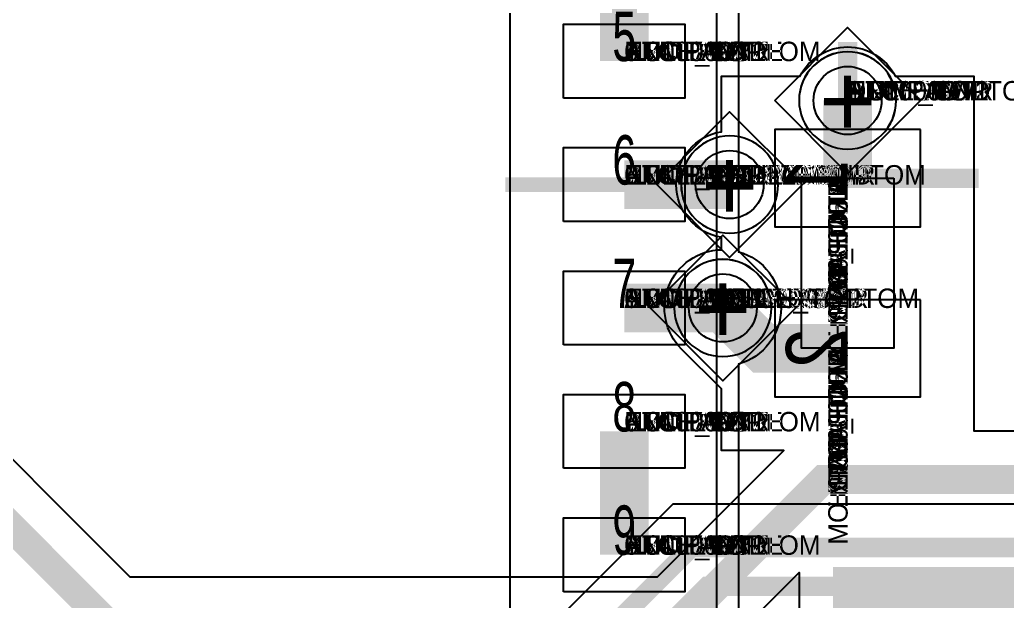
# Model space of a CAD drawing. Extents: x 0 to 323, y 0 to 320.
# Drawn here: x 39.24 to 49.41, y 242.65 to 248.64 of the extents above; entities that cross this region are included whole.
import ezdxf
from ezdxf.enums import TextEntityAlignment as Align

# ---------------------------------------------------------------- set-up
doc = ezdxf.new("R2010")
doc.units = 0
doc.header["$MEASUREMENT"] = 0
doc.layers.get('0').update_dxf_attribs({"linetype": 'CONTINUOUS'})
for name, color, linetype in [('CDN_FIGURES', 7, 'CONTINUOUS'), ('ETCH_BOTTOM', 7, 'CONTINUOUS'), ('ETCH_GND', 3, 'CONTINUOUS'), ('ETCH_INT1', 4, 'CONTINUOUS'), ('ETCH_INT2', 5, 'CONTINUOUS'), ('ETCH_PWR', 6, 'CONTINUOUS'), ('ETCH_TOP', 2, 'CONTINUOUS'), ('MANUFACTURING_NCLEGEND-1-6', 8, 'CONTINUOUS'), ('PACKAGE_GEOMETRY_ASSEMBLY_TOP', 11, 'CONTINUOUS'), ('PACKAGE_GEOMETRY_PIN_NUMBER', 9, 'CONTINUOUS')]:
    doc.layers.add(name, color=color, linetype=linetype)

# ---------------------------------------------------------------- blocks, each defined once
blk = doc.blocks.new('PAD_INFO')
for tag in ['SHAPE_TYPE', 'PAD_HEIGHT', 'PAD_LAYER', 'PAD_TYPE', 'PAD_WIDTH']:
    blk.add_attdef(tag, (0, 0), '', height=0.2)
at = {"flags": 2}
blk.add_attdef('CDN_TYPE', (0, 0), '', height=0.2, dxfattribs=at)
blk = doc.blocks.new('DRILL_INFO')
at = {"flags": 2}
blk.add_attdef('CDN_TYPE', (0, 0), '', height=0.2, dxfattribs=at)
for tag in ['FSHAPE', 'FCHAR', 'DRILL_HEIGHT', 'DIAMETER', 'PLATED', 'DRILL_WIDTH']:
    blk.add_attdef(tag, (0, 0), '', height=0.2)
blk = doc.blocks.new('VIA0700X0300')
at = {"layer": 'ETCH_BOTTOM'}
blk.add_circle((0, 0), 0.35, dxfattribs=at)
at = {"layer": 'ETCH_GND'}
blk.add_circle((0, 0), 0.35, dxfattribs=at)
at = {"layer": 'ETCH_INT1'}
blk.add_circle((0, 0), 0.35, dxfattribs=at)
at = {"layer": 'ETCH_INT2'}
blk.add_circle((0, 0), 0.35, dxfattribs=at)
at = {"layer": 'ETCH_PWR'}
blk.add_circle((0, 0), 0.35, dxfattribs=at)
at = {"layer": 'ETCH_TOP'}
blk.add_circle((0, 0), 0.35, dxfattribs=at)
ref = blk.add_blockref('PAD_INFO', (0, 0))
ref.add_attrib('PAD_LAYER', 'ETCH_TOP', (0, 0), dxfattribs={"height": 0.2})
ref.add_attrib('SHAPE_TYPE', 'NULL', (0, 0), dxfattribs={"height": 0.2})
ref.add_attrib('PAD_TYPE', 'ANTIPAD', (0, 0), dxfattribs={"height": 0.2})
ref.add_attrib('PAD_WIDTH', '0.000000', (0, 0), dxfattribs={"height": 0.2})
ref.add_attrib('PAD_HEIGHT', '0.000000', (0, 0), dxfattribs={"height": 0.2})
ref = blk.add_blockref('PAD_INFO', (0, 0))
ref.add_attrib('PAD_LAYER', 'ETCH_GND', (0, 0), dxfattribs={"height": 0.2})
ref.add_attrib('SHAPE_TYPE', 'NULL', (0, 0), dxfattribs={"height": 0.2})
ref.add_attrib('PAD_TYPE', 'ANTIPAD', (0, 0), dxfattribs={"height": 0.2})
ref.add_attrib('PAD_WIDTH', '0.000000', (0, 0), dxfattribs={"height": 0.2})
ref.add_attrib('PAD_HEIGHT', '0.000000', (0, 0), dxfattribs={"height": 0.2})
ref = blk.add_blockref('PAD_INFO', (0, 0))
ref.add_attrib('PAD_LAYER', 'ETCH_INT1', (0, 0), dxfattribs={"height": 0.2})
ref.add_attrib('SHAPE_TYPE', 'NULL', (0, 0), dxfattribs={"height": 0.2})
ref.add_attrib('PAD_TYPE', 'ANTIPAD', (0, 0), dxfattribs={"height": 0.2})
ref.add_attrib('PAD_WIDTH', '0.000000', (0, 0), dxfattribs={"height": 0.2})
ref.add_attrib('PAD_HEIGHT', '0.000000', (0, 0), dxfattribs={"height": 0.2})
ref = blk.add_blockref('PAD_INFO', (0, 0))
ref.add_attrib('PAD_LAYER', 'ETCH_INT2', (0, 0), dxfattribs={"height": 0.2})
ref.add_attrib('SHAPE_TYPE', 'NULL', (0, 0), dxfattribs={"height": 0.2})
ref.add_attrib('PAD_TYPE', 'ANTIPAD', (0, 0), dxfattribs={"height": 0.2})
ref.add_attrib('PAD_WIDTH', '0.000000', (0, 0), dxfattribs={"height": 0.2})
ref.add_attrib('PAD_HEIGHT', '0.000000', (0, 0), dxfattribs={"height": 0.2})
ref = blk.add_blockref('PAD_INFO', (0, 0))
ref.add_attrib('PAD_LAYER', 'ETCH_PWR', (0, 0), dxfattribs={"height": 0.2})
ref.add_attrib('SHAPE_TYPE', 'NULL', (0, 0), dxfattribs={"height": 0.2})
ref.add_attrib('PAD_TYPE', 'ANTIPAD', (0, 0), dxfattribs={"height": 0.2})
ref.add_attrib('PAD_WIDTH', '0.000000', (0, 0), dxfattribs={"height": 0.2})
ref.add_attrib('PAD_HEIGHT', '0.000000', (0, 0), dxfattribs={"height": 0.2})
ref = blk.add_blockref('PAD_INFO', (0, 0))
ref.add_attrib('PAD_LAYER', 'ETCH_BOTTOM', (0, 0), dxfattribs={"height": 0.2})
ref.add_attrib('SHAPE_TYPE', 'NULL', (0, 0), dxfattribs={"height": 0.2})
ref.add_attrib('PAD_TYPE', 'ANTIPAD', (0, 0), dxfattribs={"height": 0.2})
ref.add_attrib('PAD_WIDTH', '0.000000', (0, 0), dxfattribs={"height": 0.2})
ref.add_attrib('PAD_HEIGHT', '0.000000', (0, 0), dxfattribs={"height": 0.2})
ref = blk.add_blockref('PAD_INFO', (0, 0))
ref.add_attrib('PAD_LAYER', 'ETCH_TOP', (0, 0), dxfattribs={"height": 0.2})
ref.add_attrib('SHAPE_TYPE', 'NULL', (0, 0), dxfattribs={"height": 0.2})
ref.add_attrib('PAD_TYPE', 'THERMAL', (0, 0), dxfattribs={"height": 0.2})
ref.add_attrib('PAD_WIDTH', '0.000000', (0, 0), dxfattribs={"height": 0.2})
ref.add_attrib('PAD_HEIGHT', '0.000000', (0, 0), dxfattribs={"height": 0.2})
ref = blk.add_blockref('PAD_INFO', (0, 0))
ref.add_attrib('PAD_LAYER', 'ETCH_GND', (0, 0), dxfattribs={"height": 0.2})
ref.add_attrib('SHAPE_TYPE', 'NULL', (0, 0), dxfattribs={"height": 0.2})
ref.add_attrib('PAD_TYPE', 'THERMAL', (0, 0), dxfattribs={"height": 0.2})
ref.add_attrib('PAD_WIDTH', '0.000000', (0, 0), dxfattribs={"height": 0.2})
ref.add_attrib('PAD_HEIGHT', '0.000000', (0, 0), dxfattribs={"height": 0.2})
ref = blk.add_blockref('PAD_INFO', (0, 0))
ref.add_attrib('PAD_LAYER', 'ETCH_INT1', (0, 0), dxfattribs={"height": 0.2})
ref.add_attrib('SHAPE_TYPE', 'NULL', (0, 0), dxfattribs={"height": 0.2})
ref.add_attrib('PAD_TYPE', 'THERMAL', (0, 0), dxfattribs={"height": 0.2})
ref.add_attrib('PAD_WIDTH', '0.000000', (0, 0), dxfattribs={"height": 0.2})
ref.add_attrib('PAD_HEIGHT', '0.000000', (0, 0), dxfattribs={"height": 0.2})
ref = blk.add_blockref('PAD_INFO', (0, 0))
ref.add_attrib('PAD_LAYER', 'ETCH_INT2', (0, 0), dxfattribs={"height": 0.2})
ref.add_attrib('SHAPE_TYPE', 'NULL', (0, 0), dxfattribs={"height": 0.2})
ref.add_attrib('PAD_TYPE', 'THERMAL', (0, 0), dxfattribs={"height": 0.2})
ref.add_attrib('PAD_WIDTH', '0.000000', (0, 0), dxfattribs={"height": 0.2})
ref.add_attrib('PAD_HEIGHT', '0.000000', (0, 0), dxfattribs={"height": 0.2})
ref = blk.add_blockref('PAD_INFO', (0, 0))
ref.add_attrib('PAD_LAYER', 'ETCH_PWR', (0, 0), dxfattribs={"height": 0.2})
ref.add_attrib('SHAPE_TYPE', 'NULL', (0, 0), dxfattribs={"height": 0.2})
ref.add_attrib('PAD_TYPE', 'THERMAL', (0, 0), dxfattribs={"height": 0.2})
ref.add_attrib('PAD_WIDTH', '0.000000', (0, 0), dxfattribs={"height": 0.2})
ref.add_attrib('PAD_HEIGHT', '0.000000', (0, 0), dxfattribs={"height": 0.2})
ref = blk.add_blockref('PAD_INFO', (0, 0))
ref.add_attrib('PAD_LAYER', 'ETCH_BOTTOM', (0, 0), dxfattribs={"height": 0.2})
ref.add_attrib('SHAPE_TYPE', 'NULL', (0, 0), dxfattribs={"height": 0.2})
ref.add_attrib('PAD_TYPE', 'THERMAL', (0, 0), dxfattribs={"height": 0.2})
ref.add_attrib('PAD_WIDTH', '0.000000', (0, 0), dxfattribs={"height": 0.2})
ref.add_attrib('PAD_HEIGHT', '0.000000', (0, 0), dxfattribs={"height": 0.2})
ref = blk.add_blockref('PAD_INFO', (0, 0))
ref.add_attrib('PAD_LAYER', 'ETCH_TOP', (0, 0), dxfattribs={"height": 0.2})
ref.add_attrib('SHAPE_TYPE', 'CIRCLE', (0, 0), dxfattribs={"height": 0.2})
ref.add_attrib('PAD_TYPE', 'REGULAR', (0, 0), dxfattribs={"height": 0.2})
ref.add_attrib('PAD_WIDTH', '0.700000', (0, 0), dxfattribs={"height": 0.2})
ref.add_attrib('PAD_HEIGHT', '0.700000', (0, 0), dxfattribs={"height": 0.2})
ref = blk.add_blockref('PAD_INFO', (0, 0))
ref.add_attrib('PAD_LAYER', 'ETCH_GND', (0, 0), dxfattribs={"height": 0.2})
ref.add_attrib('SHAPE_TYPE', 'CIRCLE', (0, 0), dxfattribs={"height": 0.2})
ref.add_attrib('PAD_TYPE', 'REGULAR', (0, 0), dxfattribs={"height": 0.2})
ref.add_attrib('PAD_WIDTH', '0.700000', (0, 0), dxfattribs={"height": 0.2})
ref.add_attrib('PAD_HEIGHT', '0.700000', (0, 0), dxfattribs={"height": 0.2})
ref = blk.add_blockref('PAD_INFO', (0, 0))
ref.add_attrib('PAD_LAYER', 'ETCH_INT1', (0, 0), dxfattribs={"height": 0.2})
ref.add_attrib('SHAPE_TYPE', 'CIRCLE', (0, 0), dxfattribs={"height": 0.2})
ref.add_attrib('PAD_TYPE', 'REGULAR', (0, 0), dxfattribs={"height": 0.2})
ref.add_attrib('PAD_WIDTH', '0.700000', (0, 0), dxfattribs={"height": 0.2})
ref.add_attrib('PAD_HEIGHT', '0.700000', (0, 0), dxfattribs={"height": 0.2})
ref = blk.add_blockref('PAD_INFO', (0, 0))
ref.add_attrib('PAD_LAYER', 'ETCH_INT2', (0, 0), dxfattribs={"height": 0.2})
ref.add_attrib('SHAPE_TYPE', 'CIRCLE', (0, 0), dxfattribs={"height": 0.2})
ref.add_attrib('PAD_TYPE', 'REGULAR', (0, 0), dxfattribs={"height": 0.2})
ref.add_attrib('PAD_WIDTH', '0.700000', (0, 0), dxfattribs={"height": 0.2})
ref.add_attrib('PAD_HEIGHT', '0.700000', (0, 0), dxfattribs={"height": 0.2})
ref = blk.add_blockref('PAD_INFO', (0, 0))
ref.add_attrib('PAD_LAYER', 'ETCH_PWR', (0, 0), dxfattribs={"height": 0.2})
ref.add_attrib('SHAPE_TYPE', 'CIRCLE', (0, 0), dxfattribs={"height": 0.2})
ref.add_attrib('PAD_TYPE', 'REGULAR', (0, 0), dxfattribs={"height": 0.2})
ref.add_attrib('PAD_WIDTH', '0.700000', (0, 0), dxfattribs={"height": 0.2})
ref.add_attrib('PAD_HEIGHT', '0.700000', (0, 0), dxfattribs={"height": 0.2})
ref = blk.add_blockref('PAD_INFO', (0, 0))
ref.add_attrib('PAD_LAYER', 'ETCH_BOTTOM', (0, 0), dxfattribs={"height": 0.2})
ref.add_attrib('SHAPE_TYPE', 'CIRCLE', (0, 0), dxfattribs={"height": 0.2})
ref.add_attrib('PAD_TYPE', 'REGULAR', (0, 0), dxfattribs={"height": 0.2})
ref.add_attrib('PAD_WIDTH', '0.700000', (0, 0), dxfattribs={"height": 0.2})
ref.add_attrib('PAD_HEIGHT', '0.700000', (0, 0), dxfattribs={"height": 0.2})
ref = blk.add_blockref('DRILL_INFO', (0, 0))
ref.add_attrib('DIAMETER', '0.300000', (0, 0), dxfattribs={"height": 0.2})
ref.add_attrib('PLATED', 'PLATED', (0, 0), dxfattribs={"height": 0.2})
ref.add_attrib('FSHAPE', 'DIAMOND', (0, 0), dxfattribs={"height": 0.2})
ref.add_attrib('FCHAR', '+', (0, 0), dxfattribs={"height": 0.2})
ref.add_attrib('DRILL_WIDTH', '1.500000', (0, 0), dxfattribs={"height": 0.2})
ref.add_attrib('DRILL_HEIGHT', '1.500000', (0, 0), dxfattribs={"height": 0.2})
for tag in ['CDN_TYPE', 'PIN']:
    blk.add_attdef(tag, (0, 0), '', height=0.2)
at = {"flags": 2}
for tag in ['PSTKNAME', 'BBV']:
    blk.add_attdef(tag, (0, 0), '', height=0.2, dxfattribs=at)
blk = doc.blocks.new('FIGURE_DIAMOND')
at = {"layer": 'CDN_FIGURES'}
blk.add_lwpolyline([(-0.5, 0), (0, 0.5), (0.5, 0), (0, -0.5)], close=True, dxfattribs=at)
blk = doc.blocks.new('RC1000X1500TS')
at = {"layer": 'ETCH_TOP'}
blk.add_lwpolyline([(-0.5, -0.75), (-0.5, 0.75), (0.5, 0.75), (0.5, -0.75)], close=True, dxfattribs=at)
ref = blk.add_blockref('PAD_INFO', (0, 0))
ref.add_attrib('PAD_LAYER', 'ETCH_TOP', (0, 0), dxfattribs={"height": 0.2})
ref.add_attrib('SHAPE_TYPE', 'NULL', (0, 0), dxfattribs={"height": 0.2})
ref.add_attrib('PAD_TYPE', 'ANTIPAD', (0, 0), dxfattribs={"height": 0.2})
ref.add_attrib('PAD_WIDTH', '0.000000', (0, 0), dxfattribs={"height": 0.2})
ref.add_attrib('PAD_HEIGHT', '0.000000', (0, 0), dxfattribs={"height": 0.2})
ref = blk.add_blockref('PAD_INFO', (0, 0))
ref.add_attrib('PAD_LAYER', 'ETCH_GND', (0, 0), dxfattribs={"height": 0.2})
ref.add_attrib('SHAPE_TYPE', 'NULL', (0, 0), dxfattribs={"height": 0.2})
ref.add_attrib('PAD_TYPE', 'ANTIPAD', (0, 0), dxfattribs={"height": 0.2})
ref.add_attrib('PAD_WIDTH', '0.000000', (0, 0), dxfattribs={"height": 0.2})
ref.add_attrib('PAD_HEIGHT', '0.000000', (0, 0), dxfattribs={"height": 0.2})
ref = blk.add_blockref('PAD_INFO', (0, 0))
ref.add_attrib('PAD_LAYER', 'ETCH_INT1', (0, 0), dxfattribs={"height": 0.2})
ref.add_attrib('SHAPE_TYPE', 'NULL', (0, 0), dxfattribs={"height": 0.2})
ref.add_attrib('PAD_TYPE', 'ANTIPAD', (0, 0), dxfattribs={"height": 0.2})
ref.add_attrib('PAD_WIDTH', '0.000000', (0, 0), dxfattribs={"height": 0.2})
ref.add_attrib('PAD_HEIGHT', '0.000000', (0, 0), dxfattribs={"height": 0.2})
ref = blk.add_blockref('PAD_INFO', (0, 0))
ref.add_attrib('PAD_LAYER', 'ETCH_INT2', (0, 0), dxfattribs={"height": 0.2})
ref.add_attrib('SHAPE_TYPE', 'NULL', (0, 0), dxfattribs={"height": 0.2})
ref.add_attrib('PAD_TYPE', 'ANTIPAD', (0, 0), dxfattribs={"height": 0.2})
ref.add_attrib('PAD_WIDTH', '0.000000', (0, 0), dxfattribs={"height": 0.2})
ref.add_attrib('PAD_HEIGHT', '0.000000', (0, 0), dxfattribs={"height": 0.2})
ref = blk.add_blockref('PAD_INFO', (0, 0))
ref.add_attrib('PAD_LAYER', 'ETCH_PWR', (0, 0), dxfattribs={"height": 0.2})
ref.add_attrib('SHAPE_TYPE', 'NULL', (0, 0), dxfattribs={"height": 0.2})
ref.add_attrib('PAD_TYPE', 'ANTIPAD', (0, 0), dxfattribs={"height": 0.2})
ref.add_attrib('PAD_WIDTH', '0.000000', (0, 0), dxfattribs={"height": 0.2})
ref.add_attrib('PAD_HEIGHT', '0.000000', (0, 0), dxfattribs={"height": 0.2})
ref = blk.add_blockref('PAD_INFO', (0, 0))
ref.add_attrib('PAD_LAYER', 'ETCH_BOTTOM', (0, 0), dxfattribs={"height": 0.2})
ref.add_attrib('SHAPE_TYPE', 'NULL', (0, 0), dxfattribs={"height": 0.2})
ref.add_attrib('PAD_TYPE', 'ANTIPAD', (0, 0), dxfattribs={"height": 0.2})
ref.add_attrib('PAD_WIDTH', '0.000000', (0, 0), dxfattribs={"height": 0.2})
ref.add_attrib('PAD_HEIGHT', '0.000000', (0, 0), dxfattribs={"height": 0.2})
ref = blk.add_blockref('PAD_INFO', (0, 0))
ref.add_attrib('PAD_LAYER', 'ETCH_TOP', (0, 0), dxfattribs={"height": 0.2})
ref.add_attrib('SHAPE_TYPE', 'NULL', (0, 0), dxfattribs={"height": 0.2})
ref.add_attrib('PAD_TYPE', 'THERMAL', (0, 0), dxfattribs={"height": 0.2})
ref.add_attrib('PAD_WIDTH', '0.000000', (0, 0), dxfattribs={"height": 0.2})
ref.add_attrib('PAD_HEIGHT', '0.000000', (0, 0), dxfattribs={"height": 0.2})
ref = blk.add_blockref('PAD_INFO', (0, 0))
ref.add_attrib('PAD_LAYER', 'ETCH_GND', (0, 0), dxfattribs={"height": 0.2})
ref.add_attrib('SHAPE_TYPE', 'NULL', (0, 0), dxfattribs={"height": 0.2})
ref.add_attrib('PAD_TYPE', 'THERMAL', (0, 0), dxfattribs={"height": 0.2})
ref.add_attrib('PAD_WIDTH', '0.000000', (0, 0), dxfattribs={"height": 0.2})
ref.add_attrib('PAD_HEIGHT', '0.000000', (0, 0), dxfattribs={"height": 0.2})
ref = blk.add_blockref('PAD_INFO', (0, 0))
ref.add_attrib('PAD_LAYER', 'ETCH_INT1', (0, 0), dxfattribs={"height": 0.2})
ref.add_attrib('SHAPE_TYPE', 'NULL', (0, 0), dxfattribs={"height": 0.2})
ref.add_attrib('PAD_TYPE', 'THERMAL', (0, 0), dxfattribs={"height": 0.2})
ref.add_attrib('PAD_WIDTH', '0.000000', (0, 0), dxfattribs={"height": 0.2})
ref.add_attrib('PAD_HEIGHT', '0.000000', (0, 0), dxfattribs={"height": 0.2})
ref = blk.add_blockref('PAD_INFO', (0, 0))
ref.add_attrib('PAD_LAYER', 'ETCH_INT2', (0, 0), dxfattribs={"height": 0.2})
ref.add_attrib('SHAPE_TYPE', 'NULL', (0, 0), dxfattribs={"height": 0.2})
ref.add_attrib('PAD_TYPE', 'THERMAL', (0, 0), dxfattribs={"height": 0.2})
ref.add_attrib('PAD_WIDTH', '0.000000', (0, 0), dxfattribs={"height": 0.2})
ref.add_attrib('PAD_HEIGHT', '0.000000', (0, 0), dxfattribs={"height": 0.2})
ref = blk.add_blockref('PAD_INFO', (0, 0))
ref.add_attrib('PAD_LAYER', 'ETCH_PWR', (0, 0), dxfattribs={"height": 0.2})
ref.add_attrib('SHAPE_TYPE', 'NULL', (0, 0), dxfattribs={"height": 0.2})
ref.add_attrib('PAD_TYPE', 'THERMAL', (0, 0), dxfattribs={"height": 0.2})
ref.add_attrib('PAD_WIDTH', '0.000000', (0, 0), dxfattribs={"height": 0.2})
ref.add_attrib('PAD_HEIGHT', '0.000000', (0, 0), dxfattribs={"height": 0.2})
ref = blk.add_blockref('PAD_INFO', (0, 0))
ref.add_attrib('PAD_LAYER', 'ETCH_BOTTOM', (0, 0), dxfattribs={"height": 0.2})
ref.add_attrib('SHAPE_TYPE', 'NULL', (0, 0), dxfattribs={"height": 0.2})
ref.add_attrib('PAD_TYPE', 'THERMAL', (0, 0), dxfattribs={"height": 0.2})
ref.add_attrib('PAD_WIDTH', '0.000000', (0, 0), dxfattribs={"height": 0.2})
ref.add_attrib('PAD_HEIGHT', '0.000000', (0, 0), dxfattribs={"height": 0.2})
ref = blk.add_blockref('PAD_INFO', (0, 0))
ref.add_attrib('PAD_LAYER', 'ETCH_GND', (0, 0), dxfattribs={"height": 0.2})
ref.add_attrib('SHAPE_TYPE', 'NULL', (0, 0), dxfattribs={"height": 0.2})
ref.add_attrib('PAD_TYPE', 'REGULAR', (0, 0), dxfattribs={"height": 0.2})
ref.add_attrib('PAD_WIDTH', '0.000000', (0, 0), dxfattribs={"height": 0.2})
ref.add_attrib('PAD_HEIGHT', '0.000000', (0, 0), dxfattribs={"height": 0.2})
ref = blk.add_blockref('PAD_INFO', (0, 0))
ref.add_attrib('PAD_LAYER', 'ETCH_INT1', (0, 0), dxfattribs={"height": 0.2})
ref.add_attrib('SHAPE_TYPE', 'NULL', (0, 0), dxfattribs={"height": 0.2})
ref.add_attrib('PAD_TYPE', 'REGULAR', (0, 0), dxfattribs={"height": 0.2})
ref.add_attrib('PAD_WIDTH', '0.000000', (0, 0), dxfattribs={"height": 0.2})
ref.add_attrib('PAD_HEIGHT', '0.000000', (0, 0), dxfattribs={"height": 0.2})
ref = blk.add_blockref('PAD_INFO', (0, 0))
ref.add_attrib('PAD_LAYER', 'ETCH_INT2', (0, 0), dxfattribs={"height": 0.2})
ref.add_attrib('SHAPE_TYPE', 'NULL', (0, 0), dxfattribs={"height": 0.2})
ref.add_attrib('PAD_TYPE', 'REGULAR', (0, 0), dxfattribs={"height": 0.2})
ref.add_attrib('PAD_WIDTH', '0.000000', (0, 0), dxfattribs={"height": 0.2})
ref.add_attrib('PAD_HEIGHT', '0.000000', (0, 0), dxfattribs={"height": 0.2})
ref = blk.add_blockref('PAD_INFO', (0, 0))
ref.add_attrib('PAD_LAYER', 'ETCH_PWR', (0, 0), dxfattribs={"height": 0.2})
ref.add_attrib('SHAPE_TYPE', 'NULL', (0, 0), dxfattribs={"height": 0.2})
ref.add_attrib('PAD_TYPE', 'REGULAR', (0, 0), dxfattribs={"height": 0.2})
ref.add_attrib('PAD_WIDTH', '0.000000', (0, 0), dxfattribs={"height": 0.2})
ref.add_attrib('PAD_HEIGHT', '0.000000', (0, 0), dxfattribs={"height": 0.2})
ref = blk.add_blockref('PAD_INFO', (0, 0))
ref.add_attrib('PAD_LAYER', 'ETCH_BOTTOM', (0, 0), dxfattribs={"height": 0.2})
ref.add_attrib('SHAPE_TYPE', 'NULL', (0, 0), dxfattribs={"height": 0.2})
ref.add_attrib('PAD_TYPE', 'REGULAR', (0, 0), dxfattribs={"height": 0.2})
ref.add_attrib('PAD_WIDTH', '0.000000', (0, 0), dxfattribs={"height": 0.2})
ref.add_attrib('PAD_HEIGHT', '0.000000', (0, 0), dxfattribs={"height": 0.2})
ref = blk.add_blockref('DRILL_INFO', (0, 0))
ref.add_attrib('DIAMETER', '0.000000', (0, 0), dxfattribs={"height": 0.2})
ref.add_attrib('PLATED', 'PLATED', (0, 0), dxfattribs={"height": 0.2})
ref.add_attrib('FSHAPE', 'NULL', (0, 0), dxfattribs={"height": 0.2})
ref.add_attrib('DRILL_WIDTH', '0.000000', (0, 0), dxfattribs={"height": 0.2})
ref.add_attrib('DRILL_HEIGHT', '0.000000', (0, 0), dxfattribs={"height": 0.2})
ref = blk.add_blockref('PAD_INFO', (0, 0))
ref.add_attrib('PAD_LAYER', 'ETCH_TOP', (0, 0), dxfattribs={"height": 0.2})
ref.add_attrib('SHAPE_TYPE', 'RECTANGLE', (0, 0), dxfattribs={"height": 0.2})
ref.add_attrib('PAD_TYPE', 'REGULAR', (0, 0), dxfattribs={"height": 0.2})
ref.add_attrib('PAD_WIDTH', '1.000000', (0, 0), dxfattribs={"height": 0.2})
ref.add_attrib('PAD_HEIGHT', '1.500000', (0, 0), dxfattribs={"height": 0.2})
for tag in ['CDN_TYPE', 'PIN']:
    blk.add_attdef(tag, (0, 0), '', height=0.2)
at = {"flags": 2}
for tag in ['PSTKNAME', 'BBV']:
    blk.add_attdef(tag, (0, 0), '', height=0.2, dxfattribs=at)
blk = doc.blocks.new('F56')
at = {"layer": 'PACKAGE_GEOMETRY_ASSEMBLY_TOP'}
blk.add_lwpolyline([(0, -0.475), (1.75, -0.475), (1.75, 0.475), (0, 0.475)], close=True, dxfattribs=at)
at = {"layer": 'ETCH_TOP'}
ref = blk.add_blockref('RC1000X1500TS', (0, 0), dxfattribs=at)
ref.add_attrib('CDN_TYPE', 'PIN', (0, 0), dxfattribs={"height": 0.2})
ref.add_attrib('PIN', '1', (0, 0), dxfattribs={"height": 0.2})
ref = blk.add_blockref('RC1000X1500TS', (1.75, 0), dxfattribs=at)
ref.add_attrib('CDN_TYPE', 'PIN', (0, 0), dxfattribs={"height": 0.2})
ref.add_attrib('PIN', '2', (0, 0), dxfattribs={"height": 0.2})
at = {"flags": 2}
for tag in ['SYMBOL_TYPE', 'CDN_TYPE', 'REFDES']:
    blk.add_attdef(tag, (0, 0), '', height=0.2, dxfattribs=at)
blk = doc.blocks.new('RC1250X0760TS')
at = {"layer": 'ETCH_TOP'}
blk.add_lwpolyline([(-0.625, -0.38), (-0.625, 0.38), (0.625, 0.38), (0.625, -0.38)], close=True, dxfattribs=at)
ref = blk.add_blockref('PAD_INFO', (0, 0))
ref.add_attrib('PAD_LAYER', 'ETCH_TOP', (0, 0), dxfattribs={"height": 0.2})
ref.add_attrib('SHAPE_TYPE', 'NULL', (0, 0), dxfattribs={"height": 0.2})
ref.add_attrib('PAD_TYPE', 'ANTIPAD', (0, 0), dxfattribs={"height": 0.2})
ref.add_attrib('PAD_WIDTH', '0.000000', (0, 0), dxfattribs={"height": 0.2})
ref.add_attrib('PAD_HEIGHT', '0.000000', (0, 0), dxfattribs={"height": 0.2})
ref = blk.add_blockref('PAD_INFO', (0, 0))
ref.add_attrib('PAD_LAYER', 'ETCH_GND', (0, 0), dxfattribs={"height": 0.2})
ref.add_attrib('SHAPE_TYPE', 'NULL', (0, 0), dxfattribs={"height": 0.2})
ref.add_attrib('PAD_TYPE', 'ANTIPAD', (0, 0), dxfattribs={"height": 0.2})
ref.add_attrib('PAD_WIDTH', '0.000000', (0, 0), dxfattribs={"height": 0.2})
ref.add_attrib('PAD_HEIGHT', '0.000000', (0, 0), dxfattribs={"height": 0.2})
ref = blk.add_blockref('PAD_INFO', (0, 0))
ref.add_attrib('PAD_LAYER', 'ETCH_INT1', (0, 0), dxfattribs={"height": 0.2})
ref.add_attrib('SHAPE_TYPE', 'NULL', (0, 0), dxfattribs={"height": 0.2})
ref.add_attrib('PAD_TYPE', 'ANTIPAD', (0, 0), dxfattribs={"height": 0.2})
ref.add_attrib('PAD_WIDTH', '0.000000', (0, 0), dxfattribs={"height": 0.2})
ref.add_attrib('PAD_HEIGHT', '0.000000', (0, 0), dxfattribs={"height": 0.2})
ref = blk.add_blockref('PAD_INFO', (0, 0))
ref.add_attrib('PAD_LAYER', 'ETCH_INT2', (0, 0), dxfattribs={"height": 0.2})
ref.add_attrib('SHAPE_TYPE', 'NULL', (0, 0), dxfattribs={"height": 0.2})
ref.add_attrib('PAD_TYPE', 'ANTIPAD', (0, 0), dxfattribs={"height": 0.2})
ref.add_attrib('PAD_WIDTH', '0.000000', (0, 0), dxfattribs={"height": 0.2})
ref.add_attrib('PAD_HEIGHT', '0.000000', (0, 0), dxfattribs={"height": 0.2})
ref = blk.add_blockref('PAD_INFO', (0, 0))
ref.add_attrib('PAD_LAYER', 'ETCH_PWR', (0, 0), dxfattribs={"height": 0.2})
ref.add_attrib('SHAPE_TYPE', 'NULL', (0, 0), dxfattribs={"height": 0.2})
ref.add_attrib('PAD_TYPE', 'ANTIPAD', (0, 0), dxfattribs={"height": 0.2})
ref.add_attrib('PAD_WIDTH', '0.000000', (0, 0), dxfattribs={"height": 0.2})
ref.add_attrib('PAD_HEIGHT', '0.000000', (0, 0), dxfattribs={"height": 0.2})
ref = blk.add_blockref('PAD_INFO', (0, 0))
ref.add_attrib('PAD_LAYER', 'ETCH_BOTTOM', (0, 0), dxfattribs={"height": 0.2})
ref.add_attrib('SHAPE_TYPE', 'NULL', (0, 0), dxfattribs={"height": 0.2})
ref.add_attrib('PAD_TYPE', 'ANTIPAD', (0, 0), dxfattribs={"height": 0.2})
ref.add_attrib('PAD_WIDTH', '0.000000', (0, 0), dxfattribs={"height": 0.2})
ref.add_attrib('PAD_HEIGHT', '0.000000', (0, 0), dxfattribs={"height": 0.2})
ref = blk.add_blockref('PAD_INFO', (0, 0))
ref.add_attrib('PAD_LAYER', 'ETCH_TOP', (0, 0), dxfattribs={"height": 0.2})
ref.add_attrib('SHAPE_TYPE', 'NULL', (0, 0), dxfattribs={"height": 0.2})
ref.add_attrib('PAD_TYPE', 'THERMAL', (0, 0), dxfattribs={"height": 0.2})
ref.add_attrib('PAD_WIDTH', '0.000000', (0, 0), dxfattribs={"height": 0.2})
ref.add_attrib('PAD_HEIGHT', '0.000000', (0, 0), dxfattribs={"height": 0.2})
ref = blk.add_blockref('PAD_INFO', (0, 0))
ref.add_attrib('PAD_LAYER', 'ETCH_GND', (0, 0), dxfattribs={"height": 0.2})
ref.add_attrib('SHAPE_TYPE', 'NULL', (0, 0), dxfattribs={"height": 0.2})
ref.add_attrib('PAD_TYPE', 'THERMAL', (0, 0), dxfattribs={"height": 0.2})
ref.add_attrib('PAD_WIDTH', '0.000000', (0, 0), dxfattribs={"height": 0.2})
ref.add_attrib('PAD_HEIGHT', '0.000000', (0, 0), dxfattribs={"height": 0.2})
ref = blk.add_blockref('PAD_INFO', (0, 0))
ref.add_attrib('PAD_LAYER', 'ETCH_INT1', (0, 0), dxfattribs={"height": 0.2})
ref.add_attrib('SHAPE_TYPE', 'NULL', (0, 0), dxfattribs={"height": 0.2})
ref.add_attrib('PAD_TYPE', 'THERMAL', (0, 0), dxfattribs={"height": 0.2})
ref.add_attrib('PAD_WIDTH', '0.000000', (0, 0), dxfattribs={"height": 0.2})
ref.add_attrib('PAD_HEIGHT', '0.000000', (0, 0), dxfattribs={"height": 0.2})
ref = blk.add_blockref('PAD_INFO', (0, 0))
ref.add_attrib('PAD_LAYER', 'ETCH_INT2', (0, 0), dxfattribs={"height": 0.2})
ref.add_attrib('SHAPE_TYPE', 'NULL', (0, 0), dxfattribs={"height": 0.2})
ref.add_attrib('PAD_TYPE', 'THERMAL', (0, 0), dxfattribs={"height": 0.2})
ref.add_attrib('PAD_WIDTH', '0.000000', (0, 0), dxfattribs={"height": 0.2})
ref.add_attrib('PAD_HEIGHT', '0.000000', (0, 0), dxfattribs={"height": 0.2})
ref = blk.add_blockref('PAD_INFO', (0, 0))
ref.add_attrib('PAD_LAYER', 'ETCH_PWR', (0, 0), dxfattribs={"height": 0.2})
ref.add_attrib('SHAPE_TYPE', 'NULL', (0, 0), dxfattribs={"height": 0.2})
ref.add_attrib('PAD_TYPE', 'THERMAL', (0, 0), dxfattribs={"height": 0.2})
ref.add_attrib('PAD_WIDTH', '0.000000', (0, 0), dxfattribs={"height": 0.2})
ref.add_attrib('PAD_HEIGHT', '0.000000', (0, 0), dxfattribs={"height": 0.2})
ref = blk.add_blockref('PAD_INFO', (0, 0))
ref.add_attrib('PAD_LAYER', 'ETCH_BOTTOM', (0, 0), dxfattribs={"height": 0.2})
ref.add_attrib('SHAPE_TYPE', 'NULL', (0, 0), dxfattribs={"height": 0.2})
ref.add_attrib('PAD_TYPE', 'THERMAL', (0, 0), dxfattribs={"height": 0.2})
ref.add_attrib('PAD_WIDTH', '0.000000', (0, 0), dxfattribs={"height": 0.2})
ref.add_attrib('PAD_HEIGHT', '0.000000', (0, 0), dxfattribs={"height": 0.2})
ref = blk.add_blockref('PAD_INFO', (0, 0))
ref.add_attrib('PAD_LAYER', 'ETCH_TOP', (0, 0), dxfattribs={"height": 0.2})
ref.add_attrib('SHAPE_TYPE', 'RECTANGLE', (0, 0), dxfattribs={"height": 0.2})
ref.add_attrib('PAD_TYPE', 'REGULAR', (0, 0), dxfattribs={"height": 0.2})
ref.add_attrib('PAD_WIDTH', '1.250000', (0, 0), dxfattribs={"height": 0.2})
ref.add_attrib('PAD_HEIGHT', '0.760000', (0, 0), dxfattribs={"height": 0.2})
ref = blk.add_blockref('PAD_INFO', (0, 0))
ref.add_attrib('PAD_LAYER', 'ETCH_GND', (0, 0), dxfattribs={"height": 0.2})
ref.add_attrib('SHAPE_TYPE', 'NULL', (0, 0), dxfattribs={"height": 0.2})
ref.add_attrib('PAD_TYPE', 'REGULAR', (0, 0), dxfattribs={"height": 0.2})
ref.add_attrib('PAD_WIDTH', '0.000000', (0, 0), dxfattribs={"height": 0.2})
ref.add_attrib('PAD_HEIGHT', '0.000000', (0, 0), dxfattribs={"height": 0.2})
ref = blk.add_blockref('PAD_INFO', (0, 0))
ref.add_attrib('PAD_LAYER', 'ETCH_INT1', (0, 0), dxfattribs={"height": 0.2})
ref.add_attrib('SHAPE_TYPE', 'NULL', (0, 0), dxfattribs={"height": 0.2})
ref.add_attrib('PAD_TYPE', 'REGULAR', (0, 0), dxfattribs={"height": 0.2})
ref.add_attrib('PAD_WIDTH', '0.000000', (0, 0), dxfattribs={"height": 0.2})
ref.add_attrib('PAD_HEIGHT', '0.000000', (0, 0), dxfattribs={"height": 0.2})
ref = blk.add_blockref('PAD_INFO', (0, 0))
ref.add_attrib('PAD_LAYER', 'ETCH_INT2', (0, 0), dxfattribs={"height": 0.2})
ref.add_attrib('SHAPE_TYPE', 'NULL', (0, 0), dxfattribs={"height": 0.2})
ref.add_attrib('PAD_TYPE', 'REGULAR', (0, 0), dxfattribs={"height": 0.2})
ref.add_attrib('PAD_WIDTH', '0.000000', (0, 0), dxfattribs={"height": 0.2})
ref.add_attrib('PAD_HEIGHT', '0.000000', (0, 0), dxfattribs={"height": 0.2})
ref = blk.add_blockref('PAD_INFO', (0, 0))
ref.add_attrib('PAD_LAYER', 'ETCH_PWR', (0, 0), dxfattribs={"height": 0.2})
ref.add_attrib('SHAPE_TYPE', 'NULL', (0, 0), dxfattribs={"height": 0.2})
ref.add_attrib('PAD_TYPE', 'REGULAR', (0, 0), dxfattribs={"height": 0.2})
ref.add_attrib('PAD_WIDTH', '0.000000', (0, 0), dxfattribs={"height": 0.2})
ref.add_attrib('PAD_HEIGHT', '0.000000', (0, 0), dxfattribs={"height": 0.2})
ref = blk.add_blockref('PAD_INFO', (0, 0))
ref.add_attrib('PAD_LAYER', 'ETCH_BOTTOM', (0, 0), dxfattribs={"height": 0.2})
ref.add_attrib('SHAPE_TYPE', 'NULL', (0, 0), dxfattribs={"height": 0.2})
ref.add_attrib('PAD_TYPE', 'REGULAR', (0, 0), dxfattribs={"height": 0.2})
ref.add_attrib('PAD_WIDTH', '0.000000', (0, 0), dxfattribs={"height": 0.2})
ref.add_attrib('PAD_HEIGHT', '0.000000', (0, 0), dxfattribs={"height": 0.2})
ref = blk.add_blockref('DRILL_INFO', (0, 0))
ref.add_attrib('DIAMETER', '0.000000', (0, 0), dxfattribs={"height": 0.2})
ref.add_attrib('PLATED', 'PLATED', (0, 0), dxfattribs={"height": 0.2})
ref.add_attrib('FSHAPE', 'NULL', (0, 0), dxfattribs={"height": 0.2})
ref.add_attrib('DRILL_WIDTH', '0.000000', (0, 0), dxfattribs={"height": 0.2})
ref.add_attrib('DRILL_HEIGHT', '0.000000', (0, 0), dxfattribs={"height": 0.2})
for tag in ['CDN_TYPE', 'PIN']:
    blk.add_attdef(tag, (0, 0), '', height=0.2)
at = {"flags": 2}
for tag in ['PSTKNAME', 'BBV']:
    blk.add_attdef(tag, (0, 0), '', height=0.2, dxfattribs=at)
blk = doc.blocks.new('SO-24W')
at = {"layer": 'PACKAGE_GEOMETRY_ASSEMBLY_TOP'}
blk.add_lwpolyline([(-3.8, -7.8), (3.8, -7.8), (3.8, 7.8), (-3.8, 7.8)], close=True, dxfattribs=at)
at = {"layer": 'ETCH_TOP'}
ref = blk.add_blockref('RC1250X0760TS', (-4.75, 6.985), dxfattribs=at)
ref.add_attrib('CDN_TYPE', 'PIN', (0, 0), dxfattribs={"height": 0.2})
ref.add_attrib('PIN', '1', (0, 0), dxfattribs={"height": 0.2})
ref = blk.add_blockref('RC1250X0760TS', (-4.75, 5.715), dxfattribs=at)
ref.add_attrib('CDN_TYPE', 'PIN', (0, 0), dxfattribs={"height": 0.2})
ref.add_attrib('PIN', '2', (0, 0), dxfattribs={"height": 0.2})
ref = blk.add_blockref('RC1250X0760TS', (-4.75, 4.445), dxfattribs=at)
ref.add_attrib('CDN_TYPE', 'PIN', (0, 0), dxfattribs={"height": 0.2})
ref.add_attrib('PIN', '3', (0, 0), dxfattribs={"height": 0.2})
ref = blk.add_blockref('RC1250X0760TS', (-4.75, 3.175), dxfattribs=at)
ref.add_attrib('CDN_TYPE', 'PIN', (0, 0), dxfattribs={"height": 0.2})
ref.add_attrib('PIN', '4', (0, 0), dxfattribs={"height": 0.2})
ref = blk.add_blockref('RC1250X0760TS', (-4.75, 1.905), dxfattribs=at)
ref.add_attrib('CDN_TYPE', 'PIN', (0, 0), dxfattribs={"height": 0.2})
ref.add_attrib('PIN', '5', (0, 0), dxfattribs={"height": 0.2})
ref = blk.add_blockref('RC1250X0760TS', (-4.75, 0.635), dxfattribs=at)
ref.add_attrib('CDN_TYPE', 'PIN', (0, 0), dxfattribs={"height": 0.2})
ref.add_attrib('PIN', '6', (0, 0), dxfattribs={"height": 0.2})
ref = blk.add_blockref('RC1250X0760TS', (-4.75, -6.985), dxfattribs=at)
ref.add_attrib('CDN_TYPE', 'PIN', (0, 0), dxfattribs={"height": 0.2})
ref.add_attrib('PIN', '12', (0, 0), dxfattribs={"height": 0.2})
ref = blk.add_blockref('RC1250X0760TS', (-4.75, -4.445), dxfattribs=at)
ref.add_attrib('CDN_TYPE', 'PIN', (0, 0), dxfattribs={"height": 0.2})
ref.add_attrib('PIN', '10', (0, 0), dxfattribs={"height": 0.2})
ref = blk.add_blockref('RC1250X0760TS', (-4.75, -3.175), dxfattribs=at)
ref.add_attrib('CDN_TYPE', 'PIN', (0, 0), dxfattribs={"height": 0.2})
ref.add_attrib('PIN', '9', (0, 0), dxfattribs={"height": 0.2})
ref = blk.add_blockref('RC1250X0760TS', (-4.75, -1.905), dxfattribs=at)
ref.add_attrib('CDN_TYPE', 'PIN', (0, 0), dxfattribs={"height": 0.2})
ref.add_attrib('PIN', '8', (0, 0), dxfattribs={"height": 0.2})
ref = blk.add_blockref('RC1250X0760TS', (-4.75, -5.715), dxfattribs=at)
ref.add_attrib('CDN_TYPE', 'PIN', (0, 0), dxfattribs={"height": 0.2})
ref.add_attrib('PIN', '11', (0, 0), dxfattribs={"height": 0.2})
ref = blk.add_blockref('RC1250X0760TS', (-4.75, -0.635), dxfattribs=at)
ref.add_attrib('CDN_TYPE', 'PIN', (0, 0), dxfattribs={"height": 0.2})
ref.add_attrib('PIN', '7', (0, 0), dxfattribs={"height": 0.2})
at = {"flags": 2}
for tag in ['SYMBOL_TYPE', 'CDN_TYPE', 'REFDES']:
    blk.add_attdef(tag, (0, 0), '', height=0.2, dxfattribs=at)

msp = doc.modelspace()

# ---------------------------------------------------------------- linework, layer by layer
at = {"layer": 'ETCH_BOTTOM'}
for points, format in [([(36.378, 246.897), (40.371, 242.904), (45.804, 242.904), (47.105, 244.205), (46.463, 244.205), (46.463, 244.837), (46.053, 245.246, -0.659116), (46.463, 246.27), (46.463, 246.397, -0.855606), (46.463, 247.484), (46.463, 248.056), (47.273, 248.056, -0.612319), (48.253, 248.056), (49.063, 248.056), (49.063, 244.406), (54.406, 244.406), (55.862, 245.862, -0.391043), (56.528, 246.2), (56.528, 249.041), (56.463, 249.106), (56.463, 250.855), (56.013, 250.855), (56.013, 254.706)], "xyb"), ([(47.863, 240.855, 0.5, 0.5, 0), (47.863, 242.755, 0.5, 0.5, 0), (54.523, 242.755, 0.5, 0.5, 0), (57.128, 245.36, 0.5, 0.5, 0), (57.128, 249.29, 0.5, 0.5, 0), (57.063, 249.355, 0.5, 0.5, 0), (57.063, 251.655, 0.5, 0.5, 0), (57.313, 251.905, 0.5, 0.5, 0)], "xyseb"), ([(47.763, 247.805, 0.2, 0.2, 0), (47.763, 248.406, 0.2, 0.2, 0)], "xyseb"), ([(47.763, 247.005, 0.5, 0.5, 0), (47.763, 247.805, 0.5, 0.5, 0)], "xyseb"), ([(45.947, 246.94, 0.2, 0.2, 0), (46.548, 246.94, 0.2, 0.2, 0)], "xyseb"), ([(47.763, 247.005, 0.2, 0.2, 0), (49.113, 247.005, 0.2, 0.2, 0)], "xyseb"), ([(40.164, 242.404, 0.3, 0.3, 0), (35.863, 246.705, 0.3, 0.3, 0)], "xyseb"), ([(47.763, 245.255, 0.5, 0.5, 0), (46.893, 245.255, 0.5, 0.5, 0), (46.478, 245.67, 0.5, 0.5, 0)], "xyseb"), ([(56.378, 245.67, 0.3, 0.3, 0), (54.613, 243.905, 0.3, 0.3, 0), (47.513, 243.905, 0.3, 0.3, 0), (46.011, 242.404, 0.3, 0.3, 0), (40.164, 242.404, 0.3, 0.3, 0)], "xyseb")]:
    msp.add_lwpolyline(points, format=format, dxfattribs=at)
msp.add_lwpolyline([(46.013, 237.654), (45.063, 238.604), (45.063, 240.555, 0.198912), (44.887, 240.98), (44.852, 241.015, 0.198912), (44.428, 241.191), (44.361, 241.191), (44.313, 241.239), (44.313, 241.904), (46.218, 241.904), (47.263, 242.948), (47.263, 241.906), (46.563, 241.906), (46.563, 239.697, 0.845035), (46.563, 238.514), (46.563, 238.106), (46.013, 238.106)], format="xyb", close=True, dxfattribs=at)
at = {"layer": 'ETCH_GND'}
msp.add_lwpolyline([(46.978, 245.67, 1), (45.978, 245.67, 1)], format="xyb", close=True, dxfattribs=at)
at = {"layer": 'ETCH_INT1'}
for points in [[(48.263, 247.805, 1), (47.263, 247.805, 1)], [(47.048, 246.94, 1), (46.048, 246.94, 1)], [(46.978, 245.67, 1), (45.978, 245.67, 1)]]:
    msp.add_lwpolyline(points, format="xyb", close=True, dxfattribs=at)
for points, format in [([(37.431, 242.356), (44.666, 242.356), (45.966, 243.656), (84.936, 243.656, -1.362386), (85.89, 243.656)], "xyb"), ([(153.803, 232.783, 0.2, 0.2, 0), (154.165, 233.145, 0.2, 0.2, 0), (156.373, 233.145, 0.2, 0.2, 0), (156.943, 233.715, 0.2, 0.2, 0), (156.943, 235.981, 0.2, 0.2, 0), (155.368, 237.555, 0.2, 0.2, 0), (137.277, 237.555, 0.2, 0.2, 0), (136.927, 237.905, 0.2, 0.2, 0), (136.098, 237.905, 0.2, 0.2, 0), (135.748, 237.555, 0.2, 0.2, 0), (133.063, 237.555, 0.2, 0.2, 0), (129.158, 241.46, 0.2, 0.2, 0), (129.158, 241.825, 0.2, 0.2, 0), (127.777, 243.205, 0.2, 0.2, 0), (46.153, 243.205, 0.2, 0.2, 0), (44.853, 241.905, 0.2, 0.2, 0), (30.743, 241.905, 0.2, 0.2, 0), (27.643, 238.805, 0.2, 0.2, 0), (18.683, 238.805, 0.2, 0.2, 0), (16.153, 236.275, 0.2, 0.2, 0), (11.643, 236.275, 0.2, 0.2, 0), (10.993, 236.925, 0.2, 0.2, 0)], "xyseb"), ([(153.803, 233.928, 0.2, 0.2, 0), (153.803, 233.845, 0.2, 0.2, 0), (154.103, 233.545, 0.2, 0.2, 0), (156.207, 233.545, 0.2, 0.2, 0), (156.543, 233.881, 0.2, 0.2, 0), (156.543, 235.815, 0.2, 0.2, 0), (155.203, 237.155, 0.2, 0.2, 0), (137.111, 237.155, 0.2, 0.2, 0), (136.761, 237.505, 0.2, 0.2, 0), (136.264, 237.505, 0.2, 0.2, 0), (135.914, 237.155, 0.2, 0.2, 0), (132.897, 237.155, 0.2, 0.2, 0), (128.758, 241.295, 0.2, 0.2, 0), (128.758, 241.659, 0.2, 0.2, 0), (127.611, 242.805, 0.2, 0.2, 0), (46.318, 242.805, 0.2, 0.2, 0), (45.018, 241.505, 0.2, 0.2, 0), (30.908, 241.505, 0.2, 0.2, 0), (27.808, 238.405, 0.2, 0.2, 0), (18.848, 238.405, 0.2, 0.2, 0), (16.318, 235.875, 0.2, 0.2, 0), (9.943, 235.875, 0.2, 0.2, 0), (8.993, 234.925, 0.2, 0.2, 0)], "xyseb")]:
    msp.add_lwpolyline(points, format=format, dxfattribs=at)
at = {"layer": 'ETCH_INT2'}
for points in [[(47.763, 248.306, 1), (47.763, 247.305, 1)], [(46.548, 247.441, 1), (46.548, 246.44, 1)], [(46.478, 246.171, 1), (46.478, 245.17, 1)]]:
    msp.add_lwpolyline(points, format="xyb", close=True, dxfattribs=at)
at = {"layer": 'ETCH_PWR'}
for points in [[(48.263, 247.805, 1), (47.263, 247.805, 1)], [(47.048, 246.94, 1), (46.048, 246.94, 1)]]:
    msp.add_lwpolyline(points, format="xyb", close=True, dxfattribs=at)
at = {"layer": 'ETCH_TOP'}
for points, format in [([(42.421, 234.813), (45.999, 238.39), (44.288, 238.39), (44.288, 238.505), (43.611, 238.505, -0.919724), (42.415, 238.505), (41.713, 238.505), (41.713, 242.356), (43.214, 242.356), (43.319, 242.461), (44.288, 242.461), (44.288, 251.227), (44.118, 251.227), (44.118, 250.777), (41.518, 250.777), (41.518, 254.628)], "xyb"), ([(46.638, 254.221), (46.638, 253.888, -0.9044), (46.638, 252.693), (46.638, 251.309, -0.680672), (46.638, 250.192), (46.638, 246.249, -0.760768), (46.638, 245.092), (46.638, 239.706), (46.663, 239.706, -0.577251), (47.182, 238.806), (50.313, 238.806, -1), (50.313, 237.605)], "xyb"), ([(45.463, 249.48, 0.5, 0.5, 0), (45.463, 248.21, 0.5, 0.5, 0)], "xyseb"), ([(45.463, 246.94, 0.5, 0.5, 0), (46.548, 246.94, 0.5, 0.5, 0)], "xyseb"), ([(44.237, 246.94, 0.15, 0.15, 0), (45.463, 246.94, 0.15, 0.15, 0)], "xyseb"), ([(45.463, 245.67, 0.5, 0.5, 0), (46.478, 245.67, 0.5, 0.5, 0)], "xyseb"), ([(45.463, 244.4, 0.5, 0.5, 0), (45.463, 243.13, 0.5, 0.5, 0)], "xyseb")]:
    msp.add_lwpolyline(points, format=format, dxfattribs=at)

# ---------------------------------------------------------------- block references
msp.add_blockref('SO-24W', (50.213, 246.305))
at = {"xscale": -1, "rotation": 90}
msp.add_blockref('F56', (47.763, 247.005), dxfattribs=at)
at = {"layer": 'ETCH_TOP'}
for p in [(47.763, 247.805), (46.548, 246.94), (46.478, 245.67)]:
    msp.add_blockref('VIA0700X0300', p, dxfattribs=at)
at = {"layer": 'MANUFACTURING_NCLEGEND-1-6', "xscale": 1.5, "yscale": 1.5}
for p in [(47.763, 247.805), (46.548, 246.94), (46.478, 245.67)]:
    msp.add_blockref('FIGURE_DIAMOND', p, dxfattribs=at)

# ---------------------------------------------------------------- texts
at = {"layer": 'MANUFACTURING_NCLEGEND-1-6'}
for p in [(47.763, 247.805), (46.548, 246.94), (46.478, 245.67)]:
    msp.add_text('+', height=0.75, dxfattribs=at).set_placement(p, align=Align.MIDDLE_CENTER)
at = {"layer": 'PACKAGE_GEOMETRY_PIN_NUMBER', "width": 0.649606}
for s, p in [('5', (45.463, 248.21)), ('6', (45.463, 246.94)), ('7', (45.463, 245.67)), ('8', (45.463, 244.4)), ('9', (45.463, 243.13))]:
    msp.add_text(s, height=0.508, dxfattribs=at).set_placement(p, align=Align.CENTER)
at = {"layer": 'PACKAGE_GEOMETRY_PIN_NUMBER', "text_generation_flag": 2, "width": 0.88}
for s, p in [('1', (47.763, 247.005)), ('2', (47.763, 245.255))]:
    msp.add_text(s, height=0.635, rotation=90, dxfattribs=at).set_placement(p, align=Align.CENTER)

doc.saveas('drawing.dxf')
